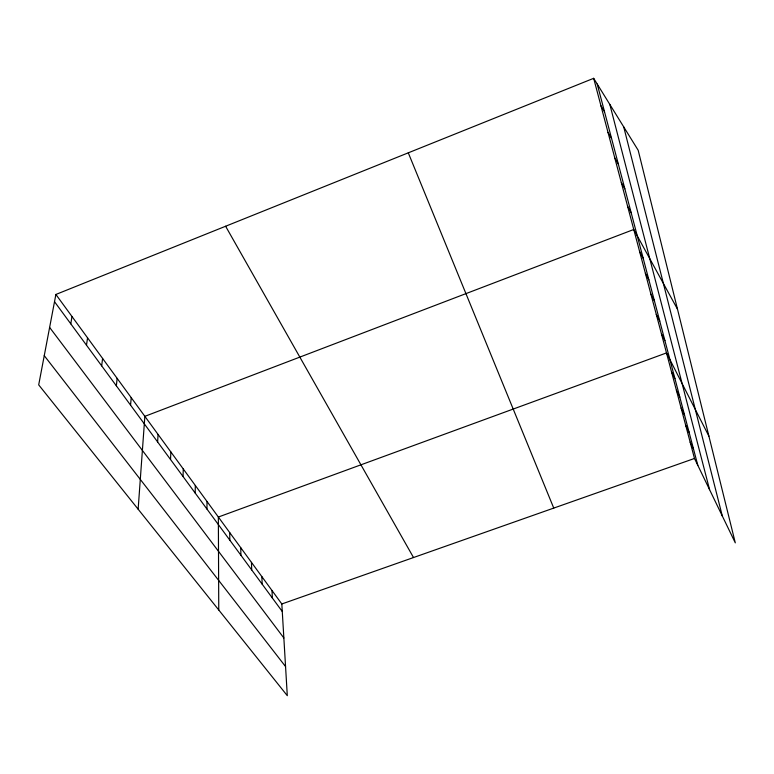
<?xml version="1.0" encoding="UTF-8"?>
<svg xmlns="http://www.w3.org/2000/svg" width="774" height="774" viewBox="0 0 774 774"><rect width="100%" height="100%" fill="white"/><g stroke="black" fill="none" stroke-linecap="round" stroke-linejoin="round"><path stroke-width="1.16" d="M206.958 509.05L207.006 501.484M195.183 493.038L195.319 485.472M183.041 476.532L183.274 468.967M170.532 459.514L170.861 451.968M157.625 441.954L158.06 434.427M138.14 509.195L144.854 416.335L633.761 229.491L677.492 309.174M130.564 405.141L131.222 397.662M116.352 385.82L117.145 378.37M101.675 365.85L102.594 358.439M86.495 345.194L87.549 337.832M70.782 323.822L71.992 316.518M55.892 294.459L38.7 384.872L287.299 695.681L281.823 603.972L55.892 294.459L593.668 78.319L638.192 150.291L735.3 542.864L694.491 458.46L593.668 78.319M281.823 603.972L694.491 458.46M44.253 355.653L285.558 666.569M49.623 327.431L283.855 637.97M54.509 301.696L282.268 611.499M600.963 105.835L604.504 111.698M607.996 132.354L611.537 138.352M614.779 157.925L618.32 164.049M621.329 182.616L624.86 188.837M225.611 226.24L413.519 557.532M627.656 206.455L631.178 212.773M639.672 251.773L643.175 258.255M645.39 273.319L648.883 279.869M650.915 294.178L654.398 300.786M656.275 314.379L659.748 321.046M661.47 333.952L664.924 340.666M708.907 436.168L666.501 352.925L218.355 517.032L218.761 609.989M671.522 371.878L674.947 378.67M676.399 390.251L679.804 397.072M681.13 408.072L684.516 414.922M685.716 425.371L689.083 432.231M690.166 442.157L693.514 449.036M408.285 152.826L553.749 508.083M597.209 84.047L697.819 465.358M609.835 104.442L709.584 489.671M623.728 126.917L722.306 515.997M271.984 590.485L272.371 598.021M261.854 576.62L262.183 584.176M251.453 562.369L251.705 569.925M240.733 547.692L240.927 555.258M229.714 532.589L229.83 540.155"/></g></svg>
